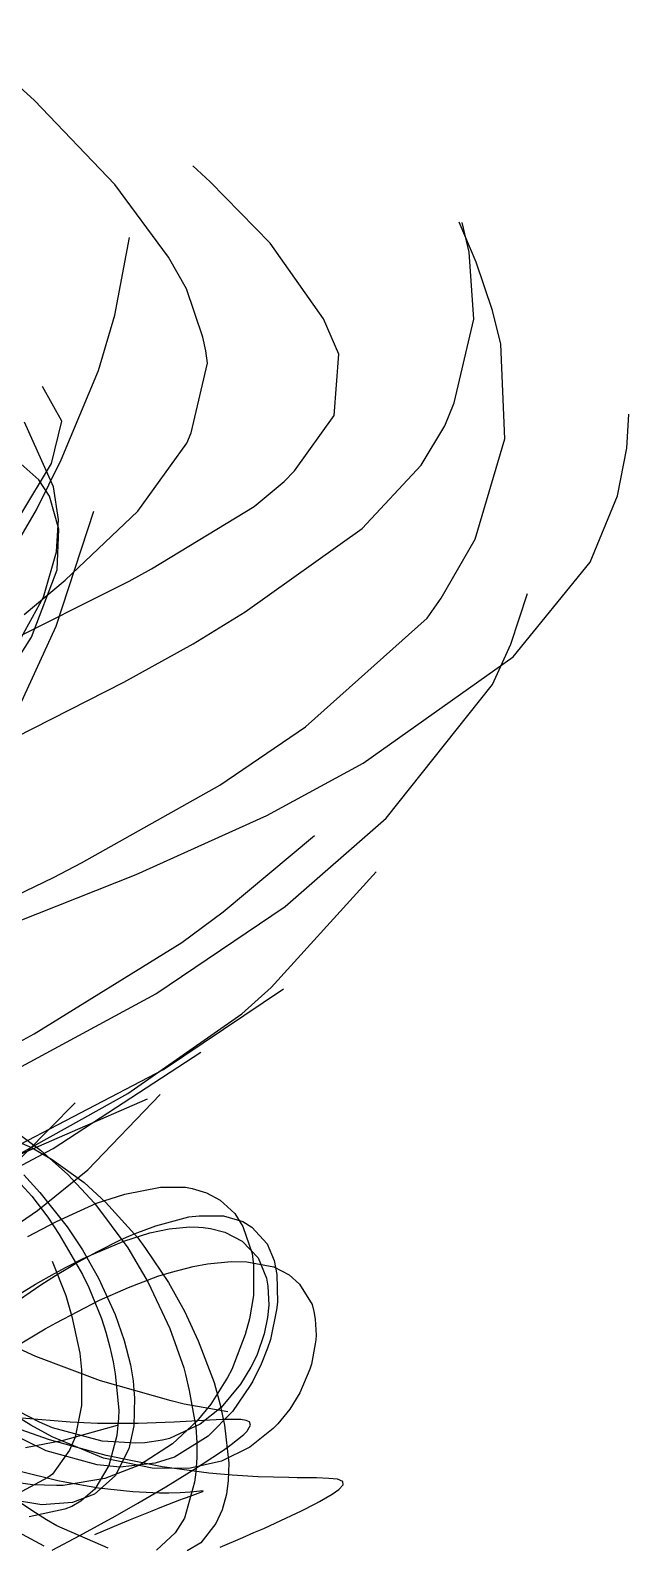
# Model space of a CAD drawing. Header units: metres. Extents: x -307 to 280, y -97 to 158.
# Drawn here: x 18.9 to 45.9, y 8.1 to 76.3 of the extents above; entities that cross this region are included whole.
import ezdxf

# ---------------------------------------------------------------- set-up
doc = ezdxf.new("R2010")
doc.units = ezdxf.units.M

msp = doc.modelspace()

# ---------------------------------------------------------------- linework, layer by layer
for p, q in [((19.098, 73.158, -1286.84), (15.59, 76.33, -1288.605)), ((22.73, 69.372, -1286.36), (19.098, 73.158, -1286.84)), ((27.032, 69.498, -1288.793), (26.257, 70.215, -1288.776)), ((25.15, 66.098, -1286.999), (22.73, 69.372, -1286.36)), ((29.745, 66.722, -1289.6), (27.032, 69.498, -1288.793)), ((39.043, 65.867, -1282.779), (38.273, 67.677, -1282.719)), ((38.731, 66.311, -1284.847), (38.416, 67.662, -1284.641)), ((22.731, 63.477, -1389.299), (23.391, 66.98, -1390.724)), ((32.153, 63.305, -1291.77), (29.745, 66.722, -1289.6)), ((38.937, 63.294, -1285.598), (38.731, 66.311, -1284.847)), ((25.964, 64.669, -1287.516), (25.15, 66.098, -1286.999)), ((39.773, 63.678, -1282.931), (39.043, 65.867, -1282.779)), ((26.707, 62.48, -1288.665), (25.964, 64.669, -1287.516)), ((21.984, 60.973, -1388.093), (22.731, 63.477, -1389.299)), ((40.155, 62.166, -1283.077), (39.773, 63.678, -1282.931)), ((32.839, 61.708, -1293.114), (32.153, 63.305, -1291.77)), ((38.046, 59.512, -1287.087), (38.937, 63.294, -1285.598)), ((26.836, 61.866, -1289.034), (26.707, 62.48, -1288.665)), ((40.328, 57.901, -1283.754), (40.155, 62.166, -1283.077)), ((26.908, 61.316, -1289.388), (26.836, 61.866, -1289.034)), ((32.627, 58.943, -1295.993), (32.839, 61.708, -1293.114)), ((20.306, 56.949, -1385.842), (21.984, 60.973, -1388.093)), ((26.169, 58.164, -1291.847), (26.908, 61.316, -1289.388)), ((20.337, 58.692, -1386.372), (19.46, 60.255, -1381.628)), ((37.622, 58.481, -1287.57), (38.046, 59.512, -1287.087)), ((19.875, 56.776, -1388.845), (20.337, 58.692, -1386.372)), ((30.845, 56.456, -1298.843), (32.627, 58.943, -1295.993)), ((45.843, 57.479, -1283.196), (45.93, 59.004, -1282.711)), ((19.954, 55.734, -1287.978), (18.653, 58.64, -1286.418)), ((25.982, 57.698, -1292.234), (26.169, 58.164, -1291.847)), ((36.56, 56.705, -1288.532), (37.622, 58.481, -1287.57)), ((19.296, 56.05, -1384.05), (17.677, 57.483, -1380.326)), ((23.768, 54.638, -1294.957), (25.982, 57.698, -1292.234)), ((39.001, 53.375, -1284.929), (40.328, 57.901, -1283.754)), ((45.427, 55.32, -1283.994), (45.843, 57.479, -1283.196)), ((18.432, 54.411, -1389.959), (19.875, 56.776, -1388.845)), ((19.195, 54.699, -1384.461), (20.306, 56.949, -1385.842)), ((33.887, 53.852, -1290.412), (36.56, 56.705, -1288.532)), ((19.78, 55.312, -1385.427), (19.296, 56.05, -1384.05)), ((29.02, 54.845, -1300.702), (30.371, 55.967, -1299.41)), ((30.371, 55.967, -1299.41), (30.845, 56.456, -1298.843)), ((20.199, 53.817, -1387.342), (19.78, 55.312, -1385.427)), ((20.183, 54.25, -1288.999), (19.954, 55.734, -1287.978)), ((44.188, 52.336, -1285.341), (45.427, 55.32, -1283.994)), ((16.742, 50.497, -1381.548), (19.195, 54.699, -1384.461)), ((20.074, 49.438, -1381.012), (21.776, 54.633, -1385.757)), ((20.486, 51.515, -1297.8), (23.768, 54.638, -1294.957)), ((24.384, 52.037, -1303.692), (29.02, 54.845, -1300.702)), ((20.101, 52.792, -1290.105), (20.183, 54.25, -1288.999)), ((20.119, 51.981, -1388.762), (20.199, 53.817, -1387.342)), ((28.615, 50.086, -1293.417), (33.887, 53.852, -1290.412)), ((37.466, 50.704, -1285.876), (39.001, 53.375, -1284.929)), ((19.51, 50.748, -1291.738), (20.101, 52.792, -1290.105)), ((18.967, 48.952, -1389.472), (20.119, 51.981, -1388.762)), ((23.37, 51.477, -1304.258), (24.384, 52.037, -1303.692)), ((40.709, 48.061, -1287.88), (44.188, 52.336, -1285.341)), ((17.479, 48.528, -1306.905), (23.37, 51.477, -1304.258)), ((18.631, 49.975, -1299.191), (20.486, 51.515, -1297.8)), ((17.859, 47.736, -1294.145), (19.51, 50.748, -1291.738)), ((36.834, 49.81, -1286.236), (37.466, 50.704, -1285.876)), ((40.6, 48.634, -1291.165), (41.359, 50.921, -1290.417)), ((26.267, 48.652, -1294.654), (28.615, 50.086, -1293.417)), ((18.274, 45.497, -1376.799), (20.074, 49.438, -1381.012)), ((31.329, 44.897, -1289.089), (36.834, 49.81, -1286.236)), ((17.366, 46.436, -1389.005), (18.967, 48.952, -1389.472)), ((23.141, 46.917, -1296.226), (26.267, 48.652, -1294.654)), ((39.778, 46.81, -1291.854), (40.6, 48.634, -1291.165)), ((33.939, 43.259, -1291.752), (40.709, 48.061, -1287.88)), ((17.414, 44.013, -1298.985), (23.141, 46.917, -1296.226)), ((34.982, 40.774, -1295.115), (39.778, 46.81, -1291.854)), ((27.466, 42.264, -1291.07), (31.329, 44.897, -1289.089)), ((29.591, 40.898, -1294.026), (33.939, 43.259, -1291.752)), ((21.216, 38.769, -1294.366), (27.466, 42.264, -1291.07)), ((23.696, 38.233, -1296.967), (29.591, 40.898, -1294.026)), ((30.42, 36.788, -1297.976), (34.982, 40.774, -1295.115)), ((27.626, 36.548, -1295.411), (31.746, 40, -1292.889)), ((15.75, 35.104, -1300.87), (23.696, 38.233, -1296.967)), ((19.956, 38.109, -1295.041), (21.216, 38.769, -1294.366)), ((29.786, 33.145, -1295.538), (34.519, 38.365, -1289.853)), ((13.191, 34.857, -1298.821), (19.956, 38.109, -1295.041)), ((24.58, 32.854, -1301.507), (30.42, 36.788, -1297.976)), ((25.755, 35.168, -1296.562), (27.626, 36.548, -1295.411)), ((19.094, 31.057, -1300.712), (25.755, 35.168, -1296.562)), ((16.661, 28.583, -1306.198), (24.58, 32.854, -1301.507)), ((24.926, 29.444, -1297.75), (30.339, 33.087, -1293.509)), ((28.463, 31.959, -1296.909), (29.786, 33.145, -1295.538)), ((23.315, 28.356, -1301.38), (28.463, 31.959, -1296.909)), ((13.364, 27.932, -1304.334), (19.094, 31.057, -1300.712)), ((19.948, 25.874, -1303.936), (26.615, 30.217, -1298.521)), ((16.871, 25.238, -1303.188), (24.926, 29.444, -1297.75)), ((15.909, 24.503, -1303.464), (24.2, 28.111, -1297.968)), ((17.728, 25.246, -1305.502), (23.315, 28.356, -1301.38)), ((21.506, 24.911, -1374.846), (24.781, 28.319, -1381.724)), ((17.559, 24.506, -1373.272), (20.938, 27.935, -1379.336)), ((17.667, 26.472, -1344.876), (18.96, 25.923, -1344.387)), ((18.402, 26.517, -1341.365), (19.378, 25.797, -1341.054)), ((14.239, 22.852, -1307.927), (19.948, 25.874, -1303.936)), ((18.96, 25.923, -1344.387), (19.894, 25.386, -1343.956)), ((19.378, 25.797, -1341.054), (20.607, 24.709, -1340.579)), ((19.894, 25.386, -1343.956), (21.345, 24.341, -1343.172)), ((17.663, 25.176, -1339.349), (18.988, 23.722, -1338.653)), ((18.627, 24.681, -1338.569), (19.345, 23.893, -1338.167)), ((19.24, 23.08, -1370.739), (21.506, 24.911, -1374.846)), ((20.607, 24.709, -1340.579), (21.806, 23.413, -1340.009)), ((19.345, 23.893, -1338.167), (20.576, 22.349, -1337.363)), ((21.345, 24.341, -1343.172), (22.304, 23.46, -1342.553)), ((23.179, 23.821, -1338.858), (24.785, 24.136, -1337.467)), ((24.785, 24.136, -1337.467), (25.92, 24.128, -1336.233)), ((25.92, 24.128, -1336.233), (26.226, 24.068, -1335.835)), ((26.226, 24.068, -1335.835), (26.867, 23.873, -1334.92)), ((18.988, 23.722, -1338.653), (19.7, 22.777, -1338.184)), ((20.09, 22.588, -1340.883), (21.904, 23.403, -1339.784)), ((21.806, 23.413, -1340.009), (23.321, 21.388, -1339.124)), ((21.904, 23.403, -1339.784), (23.179, 23.821, -1338.858)), ((22.304, 23.46, -1342.553), (23.766, 21.838, -1341.468)), ((26.867, 23.873, -1334.92), (27.483, 23.541, -1333.871)), ((27.483, 23.541, -1333.871), (28.142, 22.938, -1332.46)), ((17.941, 22.185, -1368.575), (19.24, 23.08, -1370.739)), ((18.805, 21.903, -1341.563), (20.09, 22.588, -1340.883)), ((19.7, 22.777, -1338.184), (20.216, 22.003, -1337.794)), ((24.584, 22.387, -1334.79), (26.063, 22.787, -1333.349)), ((26.063, 22.787, -1333.349), (26.541, 22.84, -1332.8)), ((26.541, 22.84, -1332.8), (27.641, 22.832, -1331.389)), ((27.641, 22.832, -1331.389), (28.505, 22.585, -1330.006)), ((28.142, 22.938, -1332.46), (28.508, 22.354, -1331.38)), ((28.505, 22.585, -1330.006), (28.91, 22.327, -1329.191)), ((20.216, 22.003, -1337.794), (21.271, 20.189, -1336.878)), ((20.576, 22.349, -1337.363), (21.267, 21.301, -1336.811)), ((22.988, 21.754, -1336.128), (23.367, 21.92, -1335.827)), ((23.137, 21.692, -1337.172), (24.312, 22.064, -1336.137)), ((23.367, 21.92, -1335.827), (23.653, 22.038, -1335.592)), ((23.653, 22.038, -1335.592), (24.584, 22.387, -1334.79)), ((23.766, 21.838, -1341.468), (24.111, 21.371, -1341.171)), ((24.312, 22.064, -1336.137), (25.186, 22.248, -1335.26)), ((25.186, 22.248, -1335.26), (26.115, 22.343, -1334.204)), ((26.115, 22.343, -1334.204), (26.5, 22.334, -1333.707)), ((26.5, 22.334, -1333.707), (26.709, 22.315, -1333.418)), ((26.709, 22.315, -1333.418), (27.054, 22.265, -1332.918)), ((27.054, 22.265, -1332.918), (27.695, 22.099, -1331.895)), ((27.695, 22.099, -1331.895), (28.48, 21.698, -1330.378)), ((28.508, 22.354, -1331.38), (28.931, 21.146, -1329.492)), ((28.91, 22.327, -1329.191), (29.611, 21.576, -1327.426)), ((20.956, 20.685, -1337.569), (21.919, 21.22, -1336.914)), ((21.267, 21.301, -1336.811), (21.988, 20.032, -1336.143)), ((21.78, 21.129, -1338.218), (23.137, 21.692, -1337.172)), ((21.919, 21.22, -1336.914), (22.988, 21.754, -1336.128)), ((23.321, 21.388, -1339.124), (24.23, 19.834, -1338.46)), ((24.111, 21.371, -1341.171), (25.146, 19.832, -1340.216)), ((28.48, 21.698, -1330.378), (29.2, 20.942, -1328.46)), ((29.611, 21.576, -1327.426), (29.922, 20.824, -1326.146)), ((19.906, 20.791, -1337.63), (20.509, 19.249, -1336.995)), ((19.997, 20.237, -1339.434), (20.532, 20.524, -1339.088)), ((20.057, 20.148, -1338.145), (20.68, 20.526, -1337.75)), ((20.532, 20.524, -1339.088), (21.293, 20.906, -1338.571)), ((20.68, 20.526, -1337.75), (20.956, 20.685, -1337.569)), ((21.293, 20.906, -1338.571), (21.515, 21.009, -1338.412)), ((21.515, 21.009, -1338.412), (21.78, 21.129, -1338.218)), ((25.29, 20.302, -1336.24), (26.269, 20.555, -1335.432)), ((26.269, 20.555, -1335.432), (26.905, 20.672, -1334.849)), ((26.905, 20.672, -1334.849), (27.975, 20.785, -1333.763)), ((27.975, 20.785, -1333.763), (28.695, 20.767, -1332.913)), ((28.695, 20.767, -1332.913), (29.907, 20.539, -1331.225)), ((28.931, 21.146, -1329.492), (28.991, 20.619, -1328.795)), ((28.991, 20.619, -1328.795), (28.988, 19.24, -1327.123)), ((29.2, 20.942, -1328.46), (29.58, 20.024, -1326.729)), ((29.907, 20.539, -1331.225), (30.593, 20.182, -1329.968)), ((29.922, 20.824, -1326.146), (30.041, 20.189, -1325.242)), ((19.143, 19.748, -1339.954), (19.997, 20.237, -1339.434)), ((19.393, 19.727, -1338.549), (20.057, 20.148, -1338.145)), ((21.271, 20.189, -1336.878), (21.547, 19.598, -1336.582)), ((21.988, 20.032, -1336.143), (22.747, 18.393, -1335.294)), ((23.345, 19.607, -1337.622), (24.668, 20.109, -1336.715)), ((24.23, 19.834, -1338.46), (25.215, 17.749, -1337.602)), ((24.668, 20.109, -1336.715), (25.29, 20.302, -1336.24)), ((25.146, 19.832, -1340.216), (25.872, 18.53, -1339.449)), ((29.58, 20.024, -1326.729), (29.636, 19.668, -1326.161)), ((30.041, 20.189, -1325.242), (30.076, 18.94, -1323.701)), ((30.593, 20.182, -1329.968), (31.07, 19.748, -1328.841)), ((17.903, 18.703, -1339.39), (19.393, 19.727, -1338.549)), ((18.244, 19.194, -1340.467), (19.143, 19.748, -1339.954)), ((20.509, 19.249, -1336.995), (20.788, 18.301, -1336.609)), ((21.547, 19.598, -1336.582), (22.121, 18.199, -1335.888)), ((22.039, 19.026, -1338.424), (23.345, 19.607, -1337.622)), ((28.988, 19.24, -1327.123), (28.813, 18.193, -1326.013)), ((29.636, 19.668, -1326.161), (29.677, 18.806, -1324.893)), ((31.07, 19.748, -1328.841), (31.637, 18.83, -1326.949)), ((20.077, 18.008, -1339.484), (22.039, 19.026, -1338.424)), ((25.872, 18.53, -1339.449), (26.497, 17.201, -1338.704)), ((29.677, 18.806, -1324.893), (29.619, 18.247, -1324.157)), ((30.031, 18.592, -1323.334), (29.758, 17.257, -1322.038)), ((30.076, 18.94, -1323.701), (30.031, 18.592, -1323.334)), ((31.637, 18.83, -1326.949), (31.718, 18.52, -1326.429)), ((31.718, 18.52, -1326.429), (31.775, 18.176, -1325.887)), ((19.579, 17.733, -1339.738), (20.077, 18.008, -1339.484)), ((20.788, 18.301, -1336.609), (21.143, 16.636, -1335.948)), ((22.121, 18.199, -1335.888), (22.317, 17.596, -1335.598)), ((22.747, 18.393, -1335.294), (23.156, 17.214, -1334.704)), ((25.215, 17.749, -1337.602), (25.837, 15.977, -1336.918)), ((28.813, 18.193, -1326.013), (28.617, 17.484, -1325.326)), ((29.619, 18.247, -1324.157), (29.467, 17.512, -1323.261)), ((31.775, 18.176, -1325.887), (31.814, 17.451, -1324.824)), ((17.847, 16.698, -1340.552), (19.579, 17.733, -1339.738)), ((22.317, 17.596, -1335.598), (22.507, 16.91, -1335.274)), ((23.156, 17.214, -1334.704), (23.435, 16.108, -1334.175)), ((26.497, 17.201, -1338.704), (27.214, 15.312, -1337.708)), ((28.617, 17.484, -1325.326), (28.01, 15.901, -1323.921)), ((29.467, 17.512, -1323.261), (29.152, 16.574, -1322.223)), ((29.758, 17.257, -1322.038), (29.627, 16.871, -1321.717)), ((31.798, 17.24, -1324.542), (31.776, 17.059, -1324.306)), ((31.814, 17.451, -1324.824), (31.798, 17.24, -1324.542)), ((19.168, 16.497, -1317.453), (18.022, 17.013, -1318.165)), ((22.075, 15.389, -1315.837), (19.168, 16.497, -1317.453)), ((21.143, 16.636, -1335.948), (21.217, 15.887, -1335.667)), ((22.507, 16.91, -1335.274), (22.656, 16.248, -1334.971)), ((29.152, 16.574, -1322.223), (29.053, 16.361, -1322.008)), ((29.627, 16.871, -1321.717), (29.338, 16.144, -1321.153)), ((31.776, 17.059, -1324.306), (31.602, 16.138, -1323.165)), ((21.217, 15.887, -1335.667), (21.223, 14.278, -1335.101)), ((22.656, 16.248, -1334.971), (22.749, 15.709, -1334.733)), ((22.749, 15.709, -1334.733), (22.91, 14.068, -1334.049)), ((23.435, 16.108, -1334.175), (23.552, 15.387, -1333.849)), ((25.837, 15.977, -1336.918), (25.916, 15.679, -1336.811)), ((28.01, 15.901, -1323.921), (27.816, 15.544, -1323.644)), ((28.87, 16.005, -1321.662), (28.407, 15.246, -1320.973)), ((29.053, 16.361, -1322.008), (28.87, 16.005, -1321.662)), ((29.338, 16.144, -1321.153), (28.96, 15.384, -1320.631)), ((31.531, 15.921, -1322.921), (31.087, 14.845, -1321.783)), ((31.602, 16.138, -1323.165), (31.531, 15.921, -1322.921)), ((25.274, 14.484, -1314.441), (22.075, 15.389, -1315.837)), ((23.552, 15.387, -1333.849), (23.591, 14.978, -1333.674)), ((25.916, 15.679, -1336.811), (26.09, 14.956, -1336.556)), ((27.816, 15.544, -1323.644), (27.057, 14.338, -1322.772)), ((27.214, 15.312, -1337.708), (27.489, 14.307, -1337.222)), ((28.407, 15.246, -1320.973), (27.53, 14.193, -1320.154)), ((28.836, 15.176, -1320.505), (28.044, 14.011, -1319.877)), ((28.96, 15.384, -1320.631), (28.836, 15.176, -1320.505)), ((23.61, 14.626, -1333.528), (23.581, 13.365, -1333.042)), ((23.591, 14.978, -1333.674), (23.61, 14.626, -1333.528)), ((25.857, 14.344, -1314.22), (25.274, 14.484, -1314.441)), ((27.837, 13.991, -1313.662), (25.857, 14.344, -1314.22)), ((26.09, 14.956, -1336.556), (26.381, 13.305, -1336.014)), ((27.057, 14.338, -1322.772), (26.424, 13.58, -1322.31)), ((31.087, 14.845, -1321.783), (30.63, 14.113, -1321.115)), ((19.774, 12.726, -1310.834), (16.975, 13.713, -1311.75)), ((18.94, 13.394, -1323.787), (17.598, 14.227, -1324.757)), ((19.331, 13.535, -1322.1), (18.419, 13.992, -1322.718)), ((20.708, 13.529, -1310.109), (18.524, 13.707, -1310.097)), ((21.223, 14.278, -1335.101), (20.942, 12.849, -1334.685)), ((22.895, 13.716, -1333.92), (22.813, 12.93, -1333.655)), ((22.91, 14.068, -1334.049), (22.895, 13.716, -1333.92)), ((27.53, 14.193, -1320.154), (26.58, 13.445, -1319.733)), ((27.578, 13.649, -1315.987), (26.747, 13.602, -1314.305)), ((28.044, 14.011, -1319.877), (26.945, 12.89, -1319.514)), ((27.489, 14.307, -1337.222), (27.678, 13.392, -1336.808)), ((28.302, 13.652, -1318.312), (27.578, 13.649, -1315.987)), ((28.413, 13.647, -1318.757), (28.302, 13.652, -1318.312)), ((30.63, 14.113, -1321.115), (30.087, 13.453, -1320.591)), ((19.634, 12.234, -1322.738), (17.798, 13.141, -1324.177)), ((19.895, 12.863, -1323.118), (18.94, 13.394, -1323.787)), ((19.912, 13.274, -1321.722), (19.331, 13.535, -1322.1)), ((22.157, 12.671, -1320.51), (19.912, 13.274, -1321.722)), ((20.417, 12.716, -1370.426), (22.847, 13.393, -1374.203)), ((21.946, 13.474, -1310.335), (20.708, 13.529, -1310.109)), ((23.375, 13.461, -1310.9), (21.946, 13.474, -1310.335)), ((23.581, 13.365, -1333.042), (23.355, 12.321, -1332.723)), ((23.782, 13.464, -1311.11), (23.375, 13.461, -1310.9)), ((25.412, 13.524, -1312.475), (23.782, 13.464, -1311.11)), ((26.58, 13.445, -1319.733), (25.197, 12.786, -1319.586)), ((26.424, 13.58, -1322.31), (25.337, 12.558, -1321.802)), ((26.747, 13.602, -1314.305), (25.412, 13.524, -1312.475)), ((26.381, 13.305, -1336.014), (26.429, 12.608, -1335.816)), ((27.678, 13.392, -1336.808), (27.877, 11.674, -1336.103)), ((27.981, 12.521, -1329.165), (28.547, 12.975, -1326.801)), ((28.662, 13.61, -1320.12), (28.413, 13.647, -1318.757)), ((28.547, 12.975, -1326.801), (28.696, 13.129, -1325.747)), ((28.813, 13.545, -1321.487), (28.662, 13.61, -1320.12)), ((28.696, 13.129, -1325.747), (28.736, 13.179, -1325.353)), ((28.736, 13.179, -1325.353), (28.858, 13.393, -1323.457)), ((28.858, 13.393, -1323.457), (28.813, 13.545, -1321.487)), ((29.876, 13.248, -1320.45), (28.816, 12.393, -1319.944)), ((30.087, 13.453, -1320.591), (29.876, 13.248, -1320.45)), ((18.691, 12.385, -1367.802), (20.417, 12.716, -1370.426)), ((22.333, 12.019, -1310.46), (19.774, 12.726, -1310.834)), ((22.215, 11.909, -1321.66), (19.895, 12.863, -1323.118)), ((20.942, 12.849, -1334.685), (20.678, 12.26, -1334.565)), ((23.671, 12.577, -1319.923), (22.157, 12.671, -1320.51)), ((22.813, 12.93, -1333.655), (22.462, 11.578, -1333.291)), ((23.355, 12.321, -1332.723), (22.745, 11.107, -1332.505)), ((24.084, 12.592, -1319.796), (23.671, 12.577, -1319.923)), ((25.337, 12.558, -1321.802), (23.845, 11.591, -1321.522)), ((24.873, 12.711, -1319.631), (24.084, 12.592, -1319.796)), ((25.197, 12.786, -1319.586), (24.873, 12.711, -1319.631)), ((26.945, 12.89, -1319.514), (25.427, 11.942, -1319.575)), ((26.429, 12.608, -1335.816), (26.432, 11.927, -1335.642)), ((28.816, 12.393, -1319.944), (27.537, 11.771, -1319.788)), ((27.635, 12.269, -1330.27), (27.981, 12.521, -1329.165)), ((21.933, 11.606, -1321.166), (19.634, 12.234, -1322.738)), ((20.678, 12.26, -1334.565), (19.908, 11.185, -1334.453)), ((22.976, 11.496, -1320.549), (21.933, 11.606, -1321.166)), ((24.412, 11.449, -1320.561), (22.215, 11.909, -1321.66)), ((24.864, 11.512, -1310.685), (22.333, 12.019, -1310.46)), ((24.555, 11.676, -1319.842), (22.976, 11.496, -1320.549)), ((25.427, 11.942, -1319.575), (24.555, 11.676, -1319.842)), ((27.537, 11.771, -1319.788), (26.07, 11.444, -1319.996)), ((26.3, 11.388, -1333.256), (26.675, 11.629, -1332.51)), ((26.432, 11.927, -1335.642), (26.386, 11.266, -1335.495)), ((26.675, 11.629, -1332.51), (27.635, 12.269, -1330.27)), ((27.877, 11.674, -1336.103), (27.851, 10.904, -1335.843)), ((19.006, 10.697, -1322.465), (16.36, 11.091, -1323.571)), ((20.157, 10.888, -1319.365), (18.401, 11.312, -1319.758)), ((19.707, 11.032, -1334.472), (18.524, 10.399, -1334.687)), ((19.908, 11.185, -1334.453), (19.707, 11.032, -1334.472)), ((22.284, 10.992, -1321.591), (20.393, 10.669, -1321.99)), ((22.745, 11.107, -1332.505), (21.804, 10.278, -1332.6)), ((22.462, 11.578, -1333.291), (21.823, 10.509, -1333.175)), ((23.845, 11.591, -1321.522), (22.284, 10.992, -1321.591)), ((26.07, 11.444, -1319.996), (24.412, 11.449, -1320.561)), ((26.971, 11.231, -1311.466), (24.864, 11.512, -1310.685)), ((25.035, 10.614, -1335.253), (26.3, 11.388, -1333.256)), ((26.386, 11.266, -1335.495), (26.32, 10.817, -1335.413)), ((28.022, 11.133, -1312.086), (26.971, 11.231, -1311.466)), ((29.198, 11.063, -1313.08), (28.022, 11.133, -1312.086)), ((30.579, 11.025, -1314.848), (29.198, 11.063, -1313.08)), ((30.956, 11.02, -1315.438), (30.579, 11.025, -1314.848)), ((31.203, 11.017, -1315.866), (30.956, 11.02, -1315.438)), ((31.836, 11.011, -1317.238), (31.203, 11.017, -1315.866)), ((32.385, 10.993, -1318.877), (31.836, 11.011, -1317.238)), ((32.776, 10.954, -1320.604), (32.385, 10.993, -1318.877)), ((33.028, 10.85, -1322.908), (32.776, 10.954, -1320.604)), ((20.088, 10.665, -1322.087), (19.006, 10.697, -1322.465)), ((20.393, 10.669, -1321.99), (20.088, 10.665, -1322.087)), ((20.478, 10.818, -1319.314), (20.157, 10.888, -1319.365)), ((21.984, 10.554, -1319.31), (20.478, 10.818, -1319.314)), ((21.804, 10.278, -1332.6), (20.811, 9.91, -1332.913)), ((21.823, 10.509, -1333.175), (21.198, 9.958, -1333.26)), ((23.547, 10.382, -1319.759), (21.984, 10.554, -1319.31)), ((24.749, 10.329, -1320.598), (23.547, 10.382, -1319.759)), ((23.762, 9.869, -1336.855), (25.035, 10.614, -1335.253)), ((25.16, 10.326, -1321.01), (24.749, 10.329, -1320.598)), ((25.676, 10.339, -1321.731), (25.16, 10.326, -1321.01)), ((26.135, 10.369, -1322.683), (25.676, 10.339, -1321.731)), ((26.32, 10.817, -1335.413), (25.874, 9.191, -1335.214)), ((26.293, 10.382, -1323.098), (26.135, 10.369, -1322.683)), ((26.252, 10.236, -1329.739), (26.485, 10.321, -1328.661)), ((26.566, 10.41, -1324.194), (26.293, 10.382, -1323.098)), ((26.485, 10.321, -1328.661), (26.656, 10.385, -1327.404)), ((26.716, 10.424, -1325.511), (26.566, 10.41, -1324.194)), ((26.656, 10.385, -1327.404), (26.716, 10.424, -1325.511)), ((27.763, 10.276, -1335.663), (27.575, 9.566, -1335.503)), ((27.851, 10.904, -1335.843), (27.763, 10.276, -1335.663)), ((31.962, 9.951, -1330.583), (32.54, 10.286, -1328.599)), ((32.54, 10.286, -1328.599), (32.84, 10.498, -1326.984)), ((32.84, 10.498, -1326.984), (33.037, 10.706, -1324.93)), ((33.037, 10.706, -1324.93), (33.028, 10.85, -1322.908)), ((19.435, 9.802, -1333.514), (17.975, 10.038, -1334.294)), ((18.987, 9.542, -1339.116), (18.245, 10.042, -1339.546)), ((20.467, 9.603, -1333.478), (18.86, 9.257, -1334.132)), ((20.811, 9.91, -1332.913), (19.435, 9.802, -1333.514)), ((20.781, 9.728, -1333.373), (20.467, 9.603, -1333.478)), ((21.198, 9.958, -1333.26), (20.781, 9.728, -1333.373)), ((22.748, 9.292, -1337.938), (23.762, 9.869, -1336.855)), ((24.407, 9.527, -1334.118), (24.845, 9.701, -1333.342)), ((24.845, 9.701, -1333.342), (25.661, 10.018, -1331.629)), ((25.661, 10.018, -1331.629), (25.821, 10.077, -1331.192)), ((25.821, 10.077, -1331.192), (25.919, 10.114, -1330.899)), ((25.919, 10.114, -1330.899), (26.126, 10.19, -1330.221)), ((26.126, 10.19, -1330.221), (26.252, 10.236, -1329.739)), ((27.575, 9.566, -1335.503), (27.294, 8.952, -1335.421)), ((31.157, 9.534, -1332.561), (31.771, 9.847, -1331.13)), ((31.771, 9.847, -1331.13), (31.962, 9.951, -1330.583)), ((19.538, 7.933, -1338.009), (17.612, 8.968, -1339.168)), ((19.646, 9.127, -1338.735), (18.987, 9.542, -1339.116)), ((20.105, 8.854, -1338.471), (19.646, 9.127, -1338.735)), ((21.155, 8.418, -1339.345), (22.748, 9.292, -1337.938)), ((21.819, 8.467, -1337.362), (23.003, 8.957, -1336.076)), ((23.003, 8.957, -1336.076), (23.361, 9.103, -1335.617)), ((23.361, 9.103, -1335.617), (24.407, 9.527, -1334.118)), ((25.874, 9.191, -1335.214), (25.449, 8.532, -1335.255)), ((27.294, 8.952, -1335.421), (26.611, 8.091, -1335.442)), ((29.449, 8.738, -1335.372), (30, 8.988, -1334.564)), ((30, 8.988, -1334.564), (31.157, 9.534, -1332.561)), ((19.894, 7.746, -1340.295), (21.155, 8.418, -1339.345)), ((22.429, 7.844, -1337.199), (20.105, 8.854, -1338.471)), ((25.449, 8.532, -1335.255), (24.605, 7.76, -1335.477)), ((27.483, 7.89, -1337.643), (28.513, 8.325, -1336.563)), ((28.513, 8.325, -1336.563), (29.011, 8.543, -1335.956)), ((29.011, 8.543, -1335.956), (29.449, 8.738, -1335.372)), ((26.611, 8.091, -1335.442), (25.994, 7.728, -1335.602))]:
    msp.add_line(p, q)

doc.saveas('drawing.dxf')
